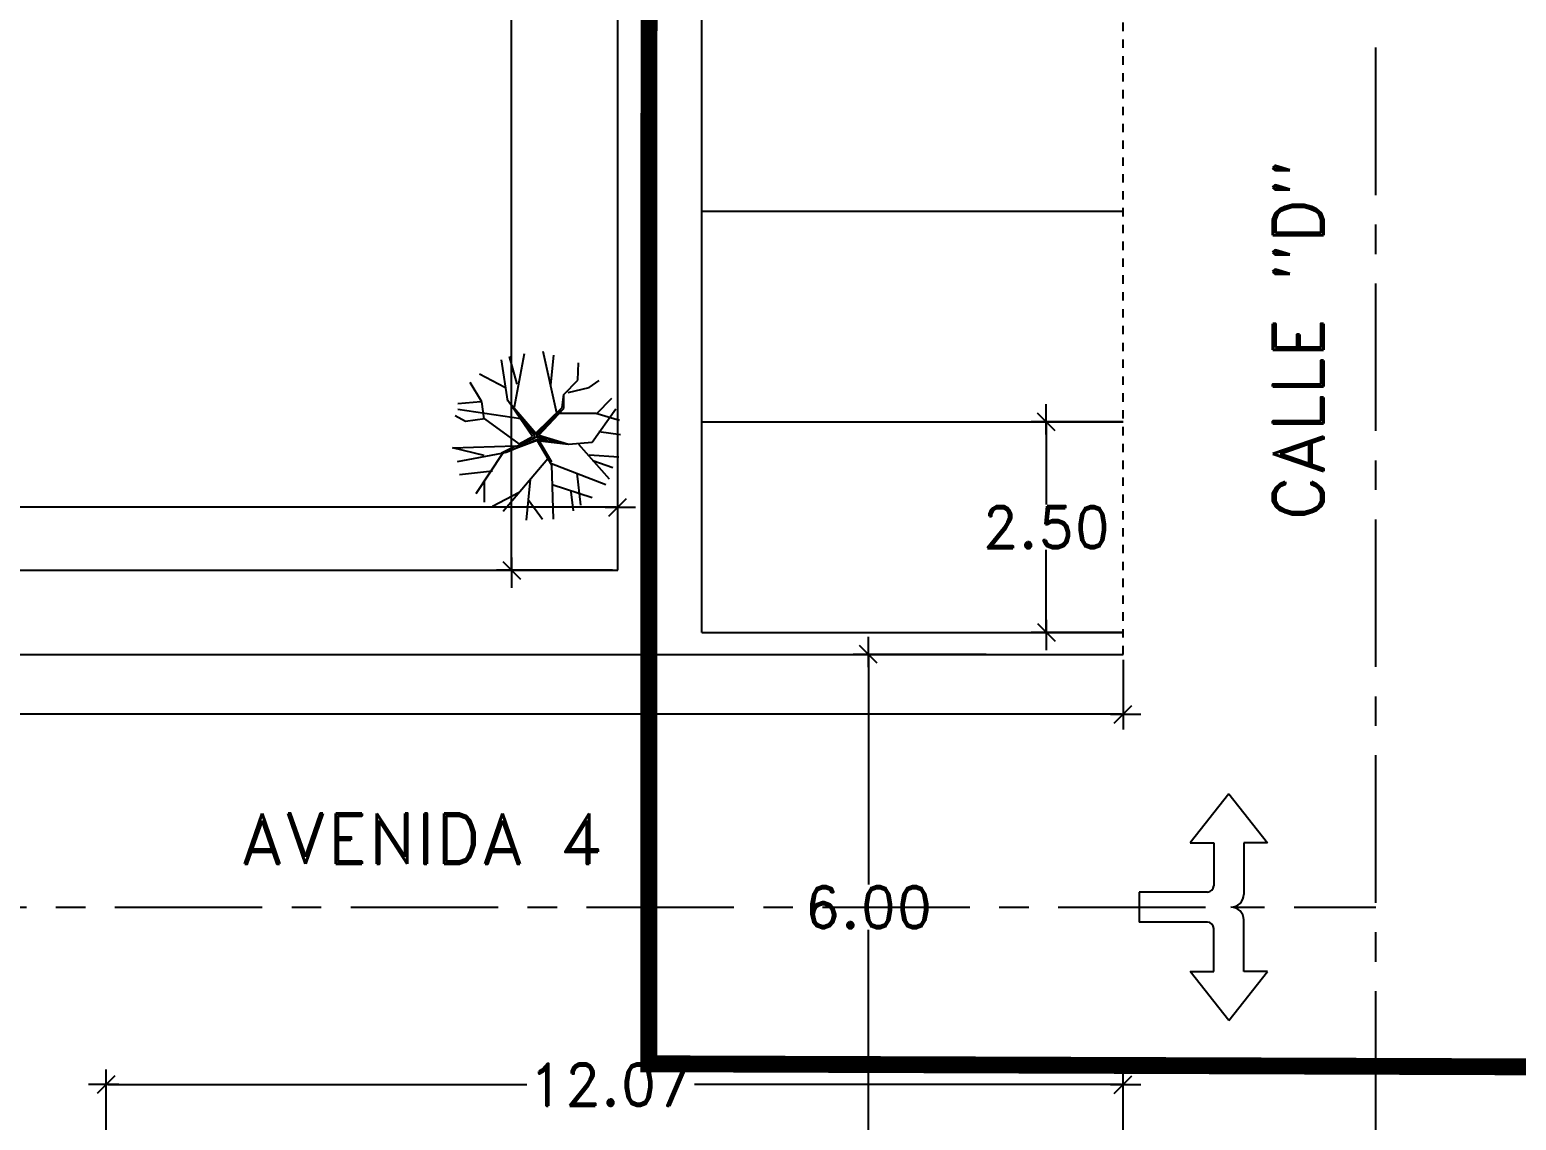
# Model space of a CAD drawing. Header units: millimetres. Extents: x 1590 to 1932, y -48 to 167.
# Drawn here: x 1695.92 to 1713.57, y 25.54 to 38.48 of the extents above; entities that cross this region are included whole.
import ezdxf

# ---------------------------------------------------------------- set-up
doc = ezdxf.new("R2010")
doc.units = ezdxf.units.MM
doc.header["$LTSCALE"] = 0.1
doc.header["$MEASUREMENT"] = 0
doc.header["$PDMODE"] = 35
doc.header["$PDSIZE"] = 0.75
doc.linetypes.add('CENTERX2', pattern=[4, 2.5, -0.5, 0.5, -0.5])
doc.linetypes.add('DASHED', pattern=[0.75, 0.5, -0.25])
doc.layers.get('0').update_dxf_attribs({"linetype": 'CONTINUOUS'})
doc.layers.get('DEFPOINTS').update_dxf_attribs({"linetype": 'CONTINUOUS'})
for name, color, linetype in [('CableadoSWACCESO', 26, 'CONTINUOUS'), ('CALLES', 3, 'CONTINUOUS'), ('L-SITE-TREE', 6, 'CONTINUOUS'), ('PARED', 4, 'CONTINUOUS'), ('PAREDES', 3, 'CONTINUOUS'), ('TEXT', 3, 'CONTINUOUS')]:
    doc.layers.add(name, color=color, linetype=linetype)
doc.styles.add('ROMAND', font='romand.shx')
doc.dimstyles.new('URBA', dxfattribs={"dimtxt": 20, "dimasz": 0.5, "dimexe": 1.25, "dimexo": 0.63, "dimgap": 0.63, "dimtad": 0, "dimtih": 1, "dimtoh": 1, "dimzin": 1, "dimdsep": 46, "dimtxsty": 'ROMAND', "dimcen": 2.5, "dimclrd": 1, "dimclre": 1, "dimclrt": 3, "dimadec": 0, "dimazin": 0, "dimtfac": 1, "dimtmove": 0, "dimatfit": 3, "dimfxl": 1, "dimtvp": 1, "dimtolj": 1, "dimtzin": 1, "dimarcsym": 0})

# ---------------------------------------------------------------- blocks, each defined once
blk = doc.blocks.new('UTP1$0$DIMBLOCK')
at = {"color": 1}
blk.add_line((-7.5, 0), (10.5, 0), dxfattribs=at)
at = {"color": 4}
blk.add_line((-5.25, -5.25), (5.25, 5.25), dxfattribs=at)
blk = doc.blocks.new('*D66')
at = {"color": 1, "linetype": 'Continuous', "lineweight": -2, "transparency": 16777216}
for p, q in [((1708.906, 33.826), (1707.814, 33.826)), ((1707.994, 33.806), (1707.994, 32.846)), ((1707.994, 31.346), (1707.994, 32.306)), ((1708.906, 31.326), (1707.814, 31.326))]:
    blk.add_line(p, q, dxfattribs=at)
at = {"layer": 'DEFPOINTS', "color": 0, "linetype": 'Continuous', "transparency": 16777216}
for p in [(1708.968, 33.826), (1707.994, 31.326), (1708.968, 31.326)]:
    blk.add_point(p, dxfattribs=at)
at = {"color": 1, "linetype": 'Continuous', "lineweight": -2, "transparency": 16777216, "xscale": 0.02, "yscale": 0.02, "zscale": 0.02}
for p, rotation in [((1707.994, 33.826), 90), ((1707.994, 31.326), 270)]:
    blk.add_blockref('UTP1$0$DIMBLOCK', p, dxfattribs=dict(at, rotation=rotation))
at = {"color": 3, "linetype": 'Continuous', "transparency": 16777216, "insert": (1707.994, 32.576), "char_height": 0.5, "attachment_point": 5, "style": 'ROMAND'}
blk.add_mtext('\\A1;2.50', dxfattribs=at)
blk = doc.blocks.new('*D77')
at = {"color": 1, "linetype": 'Continuous', "lineweight": -2, "transparency": 16777216}
for p, q in [((1707.279, 31.065), (1705.702, 31.065)), ((1705.882, 31.045), (1705.882, 28.335)), ((1705.882, 25.085), (1705.882, 27.795)), ((1707.279, 25.065), (1705.702, 25.065))]:
    blk.add_line(p, q, dxfattribs=at)
at = {"layer": 'DEFPOINTS', "color": 0, "linetype": 'Continuous', "transparency": 16777216}
for p in [(1707.342, 31.065), (1705.882, 25.065), (1707.342, 25.065)]:
    blk.add_point(p, dxfattribs=at)
at = {"color": 1, "linetype": 'Continuous', "lineweight": -2, "transparency": 16777216, "xscale": 0.02, "yscale": 0.02, "zscale": 0.02}
for p, rotation in [((1705.882, 31.065), 90), ((1705.882, 25.065), 270)]:
    blk.add_blockref('UTP1$0$DIMBLOCK', p, dxfattribs=dict(at, rotation=rotation))
at = {"color": 3, "linetype": 'Continuous', "transparency": 16777216, "insert": (1705.882, 28.065), "char_height": 0.5, "attachment_point": 5, "style": 'ROMAND'}
blk.add_mtext('\\A1;6.00', dxfattribs=at)
blk = doc.blocks.new('*D144')
at = {"layer": 'CALLES', "color": 1, "linetype": 'Continuous', "transparency": 16777216}
for p, q in [((1696.831, 25.128), (1696.831, 26.139)), ((1708.906, 25.128), (1708.906, 26.139)), ((1696.851, 25.959), (1701.825, 25.959)), ((1708.886, 25.959), (1703.818, 25.959))]:
    blk.add_line(p, q, dxfattribs=at)
at = {"layer": 'DEFPOINTS', "color": 0, "linetype": 'Continuous', "transparency": 16777216}
for p in [(1708.906, 25.959), (1696.831, 25.065), (1708.906, 25.065)]:
    blk.add_point(p, dxfattribs=at)
at = {"layer": 'CALLES', "color": 1, "linetype": 'Continuous', "transparency": 16777216, "xscale": 0.02, "yscale": 0.02, "zscale": 0.02, "rotation": 180}
blk.add_blockref('UTP1$0$DIMBLOCK', (1696.831, 25.959), dxfattribs=at)
at = {"layer": 'CALLES', "color": 1, "linetype": 'Continuous', "transparency": 16777216, "xscale": 0.02, "yscale": 0.02, "zscale": 0.02}
blk.add_blockref('UTP1$0$DIMBLOCK', (1708.906, 25.959), dxfattribs=at)
at = {"layer": 'CALLES', "color": 3, "linetype": 'Continuous', "transparency": 16777216, "insert": (1702.821, 25.959), "char_height": 0.5, "attachment_point": 5, "style": 'ROMAND'}
blk.add_mtext('\\A1;12.07', dxfattribs=at)
blk = doc.blocks.new('*D189')
at = {"layer": 'CALLES', "color": 1, "linetype": 'Continuous', "transparency": 16777216}
for p, q in [((1678.783, 31.003), (1678.783, 30.176)), ((1708.906, 31.003), (1708.906, 30.176)), ((1678.803, 30.356), (1692.812, 30.356)), ((1708.886, 30.356), (1694.876, 30.356))]:
    blk.add_line(p, q, dxfattribs=at)
at = {"layer": 'DEFPOINTS', "color": 0, "linetype": 'Continuous', "transparency": 16777216}
for p in [(1678.783, 31.065), (1708.906, 31.065), (1708.906, 30.356)]:
    blk.add_point(p, dxfattribs=at)
at = {"layer": 'CALLES', "color": 1, "linetype": 'Continuous', "transparency": 16777216, "xscale": 0.02, "yscale": 0.02, "zscale": 0.02, "rotation": 180}
blk.add_blockref('UTP1$0$DIMBLOCK', (1678.783, 30.356), dxfattribs=at)
at = {"layer": 'CALLES', "color": 1, "linetype": 'Continuous', "transparency": 16777216, "xscale": 0.02, "yscale": 0.02, "zscale": 0.02}
blk.add_blockref('UTP1$0$DIMBLOCK', (1708.906, 30.356), dxfattribs=at)
at = {"layer": 'CALLES', "color": 3, "linetype": 'Continuous', "transparency": 16777216, "insert": (1693.844, 30.356), "char_height": 0.5, "attachment_point": 5, "style": 'ROMAND'}
blk.add_mtext('\\A1;30.12', dxfattribs=at)
blk = doc.blocks.new('02PTRX03')
at = {"color": 0, "linetype": 'ByBlock'}
for p, q in [((-0.1647, 0.2091), (-0.2033, 0.4529)), ((-0.1087, 0.31), (-0.1542, 0.4739)), ((-0.1262, 0.1755), (-0.0667, 0.4907)), ((0.126, 0.1376), (0.0454, 0.5033)), ((0.0909, 0.3057), (0.1085, 0.4823)), ((-0.1823, 0.2889), (-0.3329, 0.3688)), ((0.2516, 0.3321), (0.2556, 0.436)), ((-0.3189, 0.2049), (-0.3889, 0.3184)), ((0.1683, 0.2487), (0.2516, 0.3321)), ((0.1925, 0.2595), (0.3186, 0.2889)), ((0.3186, 0.2889), (0.3782, 0.331)), ((-0.3259, 0.2049), (-0.4625, 0.1923)), ((-0.3049, 0.104), (-0.3189, 0.2049)), ((-0.0176, -0.0011), (-0.1647, 0.2133)), ((-0.1647, 0.2133), (0.0008, 0.0186)), ((0.1575, 0.1712), (0.1683, 0.2487)), ((0.1683, 0.1654), (0.1683, 0.2487)), ((0.3606, 0.1334), (0.4517, 0.2259)), ((-0.4169, 0.0872), (-0.4765, 0.1208)), ((-0.0877, 0.104), (-0.4625, 0.1586)), ((-0.3014, 0.104), (-0.4169, 0.0872)), ((-0.0981, -0.0448), (-0.3014, 0.104)), ((-0.1165, 0.1483), (-0.0065, 0.0057)), ((-0.0006, 0.0088), (-0.1165, 0.1483)), ((0.1508, 0.1572), (-0.0006, 0.0088)), ((0.0008, 0.0186), (0.1575, 0.1712)), ((0.0052, -0.0002), (0.1508, 0.1572)), ((0.0183, 0.0066), (0.1683, 0.1654)), ((0.1435, 0.1376), (0.3571, 0.1376)), ((0.3361, -0.0347), (0.4762, 0.1628)), ((0.3571, 0.1376), (0.4972, 0.0956)), ((-0.0065, 0.0057), (-0.0126, -0.0152)), ((0.0183, 0.0066), (0.196, -0.0473)), ((0.3747, 0.0283), (0.5043, 0.0115)), ((-0.494, -0.0683), (-0.1189, -0.0568)), ((-0.3049, -0.1146), (-0.494, -0.0683)), ((-0.2033, -0.0978), (-0.1189, -0.0568)), ((0.0084, -0.0256), (-0.1955, -0.102)), ((-0.1788, -0.0954), (0.0113, -0.018)), ((-0.1165, -0.0625), (0.0052, -0.0032)), ((-0.0126, -0.0152), (-0.1165, -0.0625)), ((-0.0981, -0.0448), (-0.0176, -0.0011)), ((0.1745, -0.0419), (0.0052, -0.0002)), ((0.0052, -0.0032), (0.0676, -0.021)), ((0.0084, -0.0256), (0.1925, -0.0473)), ((0.0084, -0.0256), (0.0944, -0.1692)), ((0.0113, -0.018), (0.1745, -0.0419)), ((0.0172, -0.021), (0.0943, -0.1516)), ((0.196, -0.0473), (0.3361, -0.0347)), ((0.2556, -0.0473), (0.4377, -0.2533)), ((-0.2033, -0.102), (-0.466, -0.1524)), ((-0.1955, -0.102), (-0.3539, -0.3415)), ((0.0729, -0.1342), (-0.1928, -0.4466)), ((0.0944, -0.1608), (0.4167, -0.2869)), ((0.0944, -0.1692), (0.105, -0.4929)), ((0.3186, -0.1104), (0.4937, -0.123)), ((0.3396, -0.144), (0.4587, -0.186)), ((-0.2558, -0.207), (-0.452, -0.2281)), ((-0.0331, -0.2575), (-0.0562, -0.4971)), ((0.2451, -0.2196), (0.2661, -0.4088)), ((-0.3049, -0.2702), (-0.3049, -0.392)), ((-0.0982, -0.3331), (-0.2558, -0.4172)), ((0.0979, -0.2869), (0.3361, -0.3626)), ((0.21, -0.3289), (0.224, -0.4424)), ((-0.0445, -0.3756), (0.0419, -0.4929))]:
    blk.add_line(p, q, dxfattribs=at)
blk = doc.blocks.new('6')
at = {"color": 3, "linetype": 'ByBlock'}
for p, q in [((0.452, 1.364), (-0.005, 0.78)), ((0.452, 1.364), (0.91, 0.78)), ((-0.005, 0.78), (0.275, 0.78)), ((0.275, 0.78), (0.275, 0.272)), ((0.63, 0.78), (0.63, 0.17)), ((0.91, 0.78), (0.63, 0.78)), ((0.198, 0.196), (-0.614, 0.196)), ((-0.614, 0.196), (-0.614, -0.16)), ((0.198, -0.16), (-0.614, -0.16)), ((0.63, -0.744), (0.63, -0.134)), ((0.275, -0.744), (0.275, -0.236)), ((0.452, -1.328), (-0.005, -0.744)), ((-0.005, -0.744), (0.275, -0.744)), ((0.452, -1.328), (0.91, -0.744)), ((0.91, -0.744), (0.63, -0.744))]:
    blk.add_line(p, q, dxfattribs=at)
for centre, radius, start, end in [((0.198, 0.272), 0.0762, 270, 0), ((0.478, 0.17), 0.152, 270, 0), ((0.478, -0.134), 0.152, 0, 90), ((0.198, -0.236), 0.0762, 360, 90)]:
    blk.add_arc(centre, radius, start, end, dxfattribs=at)
blk = doc.blocks.new('*D334')
at = {"color": 1, "linetype": 'Continuous', "transparency": 16777216}
for p, q in [((1684.783, 32.128), (1684.783, 32.992)), ((1702.906, 32.128), (1702.906, 32.992)), ((1684.803, 32.812), (1692.603, 32.812)), ((1702.886, 32.812), (1694.595, 32.812))]:
    blk.add_line(p, q, dxfattribs=at)
at = {"layer": 'DEFPOINTS', "color": 0, "linetype": 'Continuous', "transparency": 16777216}
for p in [(1702.906, 32.812), (1684.783, 32.065), (1702.906, 32.065)]:
    blk.add_point(p, dxfattribs=at)
at = {"color": 1, "linetype": 'Continuous', "transparency": 16777216, "xscale": 0.02, "yscale": 0.02, "zscale": 0.02, "rotation": 180}
blk.add_blockref('UTP1$0$DIMBLOCK', (1684.783, 32.812), dxfattribs=at)
at = {"color": 1, "linetype": 'Continuous', "transparency": 16777216, "xscale": 0.02, "yscale": 0.02, "zscale": 0.02}
blk.add_blockref('UTP1$0$DIMBLOCK', (1702.906, 32.812), dxfattribs=at)
at = {"color": 3, "linetype": 'Continuous', "transparency": 16777216, "insert": (1693.599, 32.812), "char_height": 0.5, "attachment_point": 5, "style": 'ROMAND'}
blk.add_mtext('\\A1;18.12', dxfattribs=at)
blk = doc.blocks.new('*D335')
at = {"color": 1, "linetype": 'Continuous', "transparency": 16777216}
for p, q in [((1702.843, 55.587), (1701.466, 55.587)), ((1701.646, 55.567), (1701.646, 43.847)), ((1701.646, 32.085), (1701.646, 43.307)), ((1702.843, 32.065), (1701.466, 32.065))]:
    blk.add_line(p, q, dxfattribs=at)
at = {"layer": 'DEFPOINTS', "color": 0, "linetype": 'Continuous', "transparency": 16777216}
for p in [(1702.906, 55.587), (1701.646, 32.065), (1702.906, 32.065)]:
    blk.add_point(p, dxfattribs=at)
at = {"color": 1, "linetype": 'Continuous', "transparency": 16777216, "xscale": 0.02, "yscale": 0.02, "zscale": 0.02}
for p, rotation in [((1701.646, 55.587), 90), ((1701.646, 32.065), 270)]:
    blk.add_blockref('UTP1$0$DIMBLOCK', p, dxfattribs=dict(at, rotation=rotation))
at = {"color": 3, "linetype": 'Continuous', "transparency": 16777216, "insert": (1701.646, 43.577), "char_height": 0.5, "attachment_point": 5, "style": 'ROMAND'}
blk.add_mtext('\\A1;23.52', dxfattribs=at)

msp = doc.modelspace()

# ---------------------------------------------------------------- linework, layer by layer
at = {"color": 2, "linetype": 'Continuous'}
for p, q in [((1703.9055, 36.3261), (1708.9055, 36.3261)), ((1703.9055, 33.8261), (1708.9055, 33.8261))]:
    msp.add_line(p, q, dxfattribs=at)
at = {"layer": 'CableadoSWACCESO', "linetype": 'Continuous', "const_width": 0.2}
msp.add_lwpolyline([(1741.3117, 26.2154), (1741.3117, 26.1404), (1722.9815, 26.1373), (1703.2742, 26.2063), (1703.2742, 36.5226), (1703.3106, 55.7283), (1691.2236, 55.7511)], dxfattribs=at)
at = {"layer": 'PARED', "color": 4}
for p, q in [((1703.9055, 31.3261), (1703.9055, 56.3261)), ((1703.9055, 31.3261), (1708.9055, 31.3261)), ((1693.8581, 31.0654), (1708.9055, 31.0654))]:
    msp.add_line(p, q, dxfattribs=at)
at = {"layer": 'PARED', "color": 2}
for p, q in [((1702.9055, 32.0654), (1702.9055, 55.5869)), ((1684.7831, 32.0654), (1702.9055, 32.0654))]:
    msp.add_line(p, q, dxfattribs=at)
at = {"layer": 'PAREDES', "color": 1, "linetype": 'CENTERX2', "ltscale": 7}
for p, q in [((1711.9055, 11.3176), (1711.9055, 91.1083)), ((1657.7358, 28.0654), (1711.9055, 28.0654))]:
    msp.add_line(p, q, dxfattribs=at)
at = {"layer": 'PAREDES', "color": 2, "linetype": 'DASHED'}
msp.add_line((1708.9055, 31.0654), (1708.9055, 56.5869), dxfattribs=at)

# ---------------------------------------------------------------- block references
msp.add_blockref('6', (1709.7088, 28.0475))
at = {"layer": 'L-SITE-TREE', "color": 1, "xscale": 2, "yscale": 2, "zscale": 2}
msp.add_blockref('02PTRX03', (1701.9305, 33.6548), dxfattribs=at)

# ---------------------------------------------------------------- texts
at = {"layer": 'TEXT', "style": 'ROMAND'}
msp.add_text('CALLE "D"', height=0.6, rotation=90, dxfattribs=at).set_placement((1711.2856, 32.6496))
msp.add_text('AVENIDA 4', height=0.6, dxfattribs=at).set_placement((1698.4264, 28.5786))

# ---------------------------------------------------------------- dimensions: what is measured, and where the dimension line sits
at = {"color": 4, "linetype": 'Continuous'}
dim = msp.add_linear_dim(base=(1701.646, 32.0654), p1=(1702.9055, 55.5869), p2=(1702.9055, 32.0654), angle=90, dimstyle='URBA', override={"dimtxt": 0.5, "dimasz": 0.02, "dimexe": 0.18, "dimexo": 0.0625, "dimgap": 0.02, "dimzin": 0, "dimblk1": 'UTP1$0$DIMBLOCK', "dimblk2": 'UTP1$0$DIMBLOCK', "dimsah": 1, "dimcen": 0.09, "dimtdec": 4, "dimtofl": 0, "dimtvp": 0, "dimtzin": 0}, dxfattribs=at)
dim.commit()
dim.dimension.update_dxf_attribs({"geometry": '*D335', "text_midpoint": (1701.646, 43.5767), "dimtype": 160})
at = {"color": 3, "linetype": 'Continuous'}
for base, p1, p2, picture, middle in [((1707.9943, 31.3261), (1708.968, 33.8261), (1708.968, 31.3261), '*D66', (1707.9943, 32.5761)), ((1705.8819, 25.0654), (1707.3419, 31.0654), (1707.3419, 25.0654), '*D77', (1705.8819, 28.0654))]:
    dim = msp.add_linear_dim(base=base, p1=p1, p2=p2, angle=90, dimstyle='URBA', override={"dimtxt": 0.5, "dimasz": 0.02, "dimexe": 0.18, "dimexo": 0.0625, "dimgap": 0.02, "dimzin": 0, "dimblk1": 'UTP1$0$DIMBLOCK', "dimblk2": 'UTP1$0$DIMBLOCK', "dimsah": 1, "dimcen": 0.09, "dimtdec": 4, "dimtofl": 0, "dimtvp": 0, "dimtzin": 0}, dxfattribs=at)
    dim.commit()
    dim.dimension.update_dxf_attribs({"geometry": picture, "text_midpoint": middle})
at = {"color": 4, "linetype": 'Continuous'}
dim = msp.add_linear_dim(base=(1702.9055, 32.8123), p1=(1684.7831, 32.0654), p2=(1702.9055, 32.0654), dimstyle='URBA', override={"dimtxt": 0.5, "dimasz": 0.02, "dimexe": 0.18, "dimexo": 0.0625, "dimgap": 0.02, "dimzin": 0, "dimblk1": 'UTP1$0$DIMBLOCK', "dimblk2": 'UTP1$0$DIMBLOCK', "dimsah": 1, "dimcen": 0.09, "dimtdec": 4, "dimtofl": 0, "dimtvp": 0, "dimtzin": 0}, dxfattribs=at)
dim.commit()
dim.dimension.update_dxf_attribs({"geometry": '*D334', "text_midpoint": (1693.5992, 32.8123), "dimtype": 160})
at = {"layer": 'CALLES', "color": 2, "linetype": 'Continuous'}
dim = msp.add_linear_dim(base=(1708.9055, 30.356), p1=(1678.7831, 31.0654), p2=(1708.9055, 31.0654), dimstyle='URBA', override={"dimtxt": 0.5, "dimasz": 0.02, "dimexe": 0.18, "dimexo": 0.0625, "dimgap": 0.02, "dimzin": 0, "dimblk1": 'UTP1$0$DIMBLOCK', "dimblk2": 'UTP1$0$DIMBLOCK', "dimsah": 1, "dimcen": 0.09, "dimtdec": 4, "dimtofl": 0, "dimtmove": 1, "dimtvp": 0, "dimtzin": 0}, dxfattribs=at)
dim.commit()
dim.dimension.update_dxf_attribs({"geometry": '*D189', "text_midpoint": (1693.8443, 30.356)})
dim = msp.add_linear_dim(base=(1708.9055090615, 25.958933844), p1=(1696.8305090615, 25.0654154493), p2=(1708.9055090615, 25.0654154493), dimstyle='URBA', override={"dimtxt": 0.5, "dimasz": 0.02, "dimexe": 0.18, "dimexo": 0.0625, "dimgap": 0.02, "dimzin": 0, "dimblk1": 'UTP1$0$DIMBLOCK', "dimblk2": 'UTP1$0$DIMBLOCK', "dimsah": 1, "dimcen": 0.09, "dimtdec": 4, "dimtofl": 0, "dimtvp": 0, "dimtzin": 0}, dxfattribs=at)
dim.commit()
dim.dimension.update_dxf_attribs({"geometry": '*D144', "text_midpoint": (1702.8213732307, 25.958933844), "dimtype": 160})

doc.saveas('drawing.dxf')
